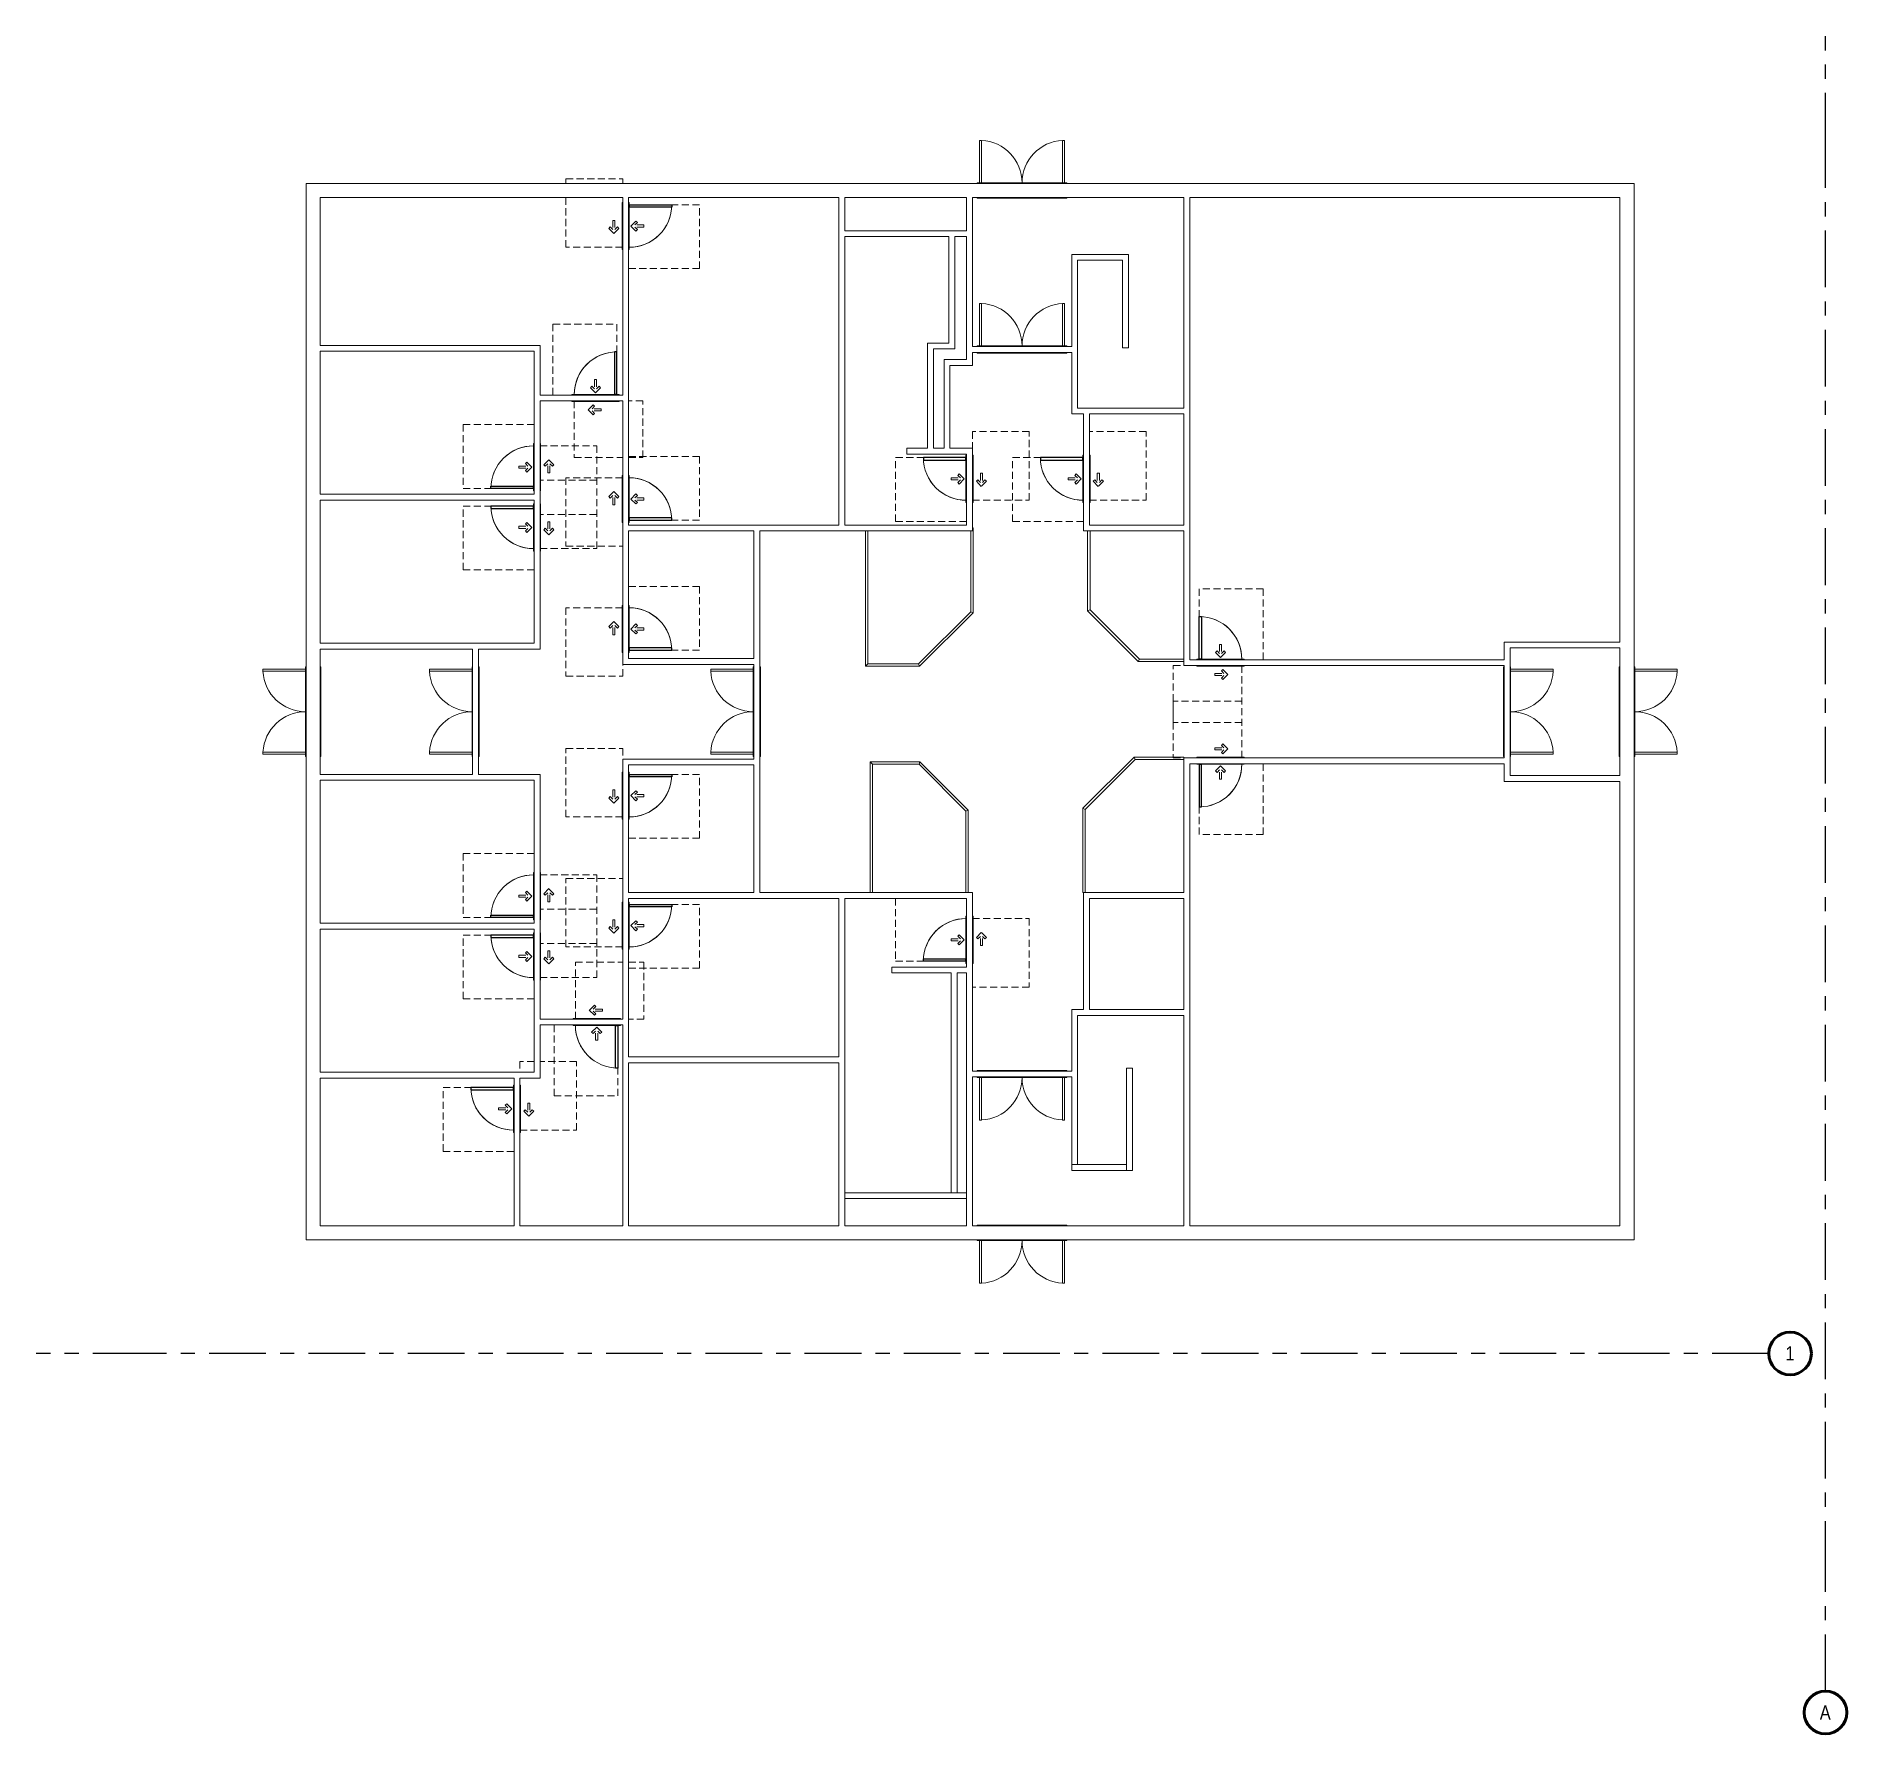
# Model space of a CAD drawing. Header units: inches. Extents: x -117 to 1415, y -1352 to 84.
import ezdxf

# ---------------------------------------------------------------- set-up
doc = ezdxf.new("R2010")
doc.units = ezdxf.units.IN
doc.header["$MEASUREMENT"] = 0
doc.linetypes.add('ADA Clearance', pattern=[9, 6, -3])
doc.linetypes.add('Grid Line', pattern=[84, 48, -12, 12, -12])
for name, color, linetype, lineweight in [('A-DOOR', 31, 'Continuous', 15), ('A-DOOR-FRAM', 31, 'Continuous', 15), ('A-FLOR-HRAL', 11, 'Continuous', 15), ('A-WALL', 113, 'Continuous', 15), ('I-WALL', 2, 'Continuous', 15), ('S-GRID', 1, 'Continuous', 9), ('S-GRID-IDEN', 1, 'Continuous', 50)]:
    doc.layers.add(name, color=color, linetype=linetype, lineweight=lineweight)
doc.styles.add('Arial Narrow', font='ARIALN.TTF', dxfattribs={"height": 12})

# ---------------------------------------------------------------- blocks, each defined once
blk = doc.blocks.new('Door-Single_CE_ - WD Door-2_ WD Frame-5155742-ROOF')
at = {"layer": 'A-DOOR', "color": 253, "linetype": 'ADA Clearance'}
for p, q in [((-36, 62.5), (18, 62.5)), ((-36, 2.5), (-36, 62.5)), ((18, 62.5), (18, 2.5)), ((-0.9, 15.5), (-0.9, 7.7)), ((0.9, 15.5), (-0.9, 15.5)), ((0.9, 15.5), (0.9, 7.7)), ((-3, 9.9), (-4.3, 8.6)), ((-4.3, 8.6), (0, 4.4)), ((-3, 9.9), (-0.9, 7.7)), ((4.2, 8.6), (0, 4.4)), ((3, 9.9), (0.9, 7.7)), ((3, 9.9), (4.2, 8.6)), ((-18, -2.5), (-18, -50.5)), ((-2, -5.8), (-6.3, -10)), ((-2, -14.3), (-6.3, -10)), ((-0.8, -7), (-2.9, -9.2)), ((4.8, -9.2), (-2.9, -9.2)), ((4.8, -10.9), (-2.9, -10.9)), ((-0.8, -13), (-2.9, -10.9)), ((-0.8, -7), (-2, -5.8)), ((-0.8, -13), (-2, -14.3)), ((4.8, -10.9), (4.8, -9.2)), ((40, -2.5), (31, -2.5)), ((40, -50.5), (40, -2.5)), ((-18, -50.5), (40, -50.5))]:
    blk.add_line(p, q, dxfattribs=at)
at = {"layer": 'A-DOOR', "color": 8, "lineweight": 25}
for p, q in [((18, 39), (16, 39)), ((16, 39), (16, 3)), ((18, 39), (16, 39)), ((16, 39), (16, 3)), ((18, 3), (18, 39)), ((18, 3), (18, 39)), ((16, 3), (18, 3)), ((18, 3), (16, 3))]:
    blk.add_line(p, q, dxfattribs=at)
at = {"layer": 'A-DOOR', "color": 253}
for end in [179.9988, 180.5, 180.5, 180.5]:
    blk.add_arc((18, 3), 36, 90, end, dxfattribs=at)
at = {"layer": 'A-DOOR-FRAM', "color": 253}
for p, q in [((-20, 3), (20, 3)), ((-20, 2.5), (-20, 3)), ((20, 3), (20, 2.5)), ((-20, -3), (-20, -2.5)), ((20, -3), (-20, -3)), ((20, -2.5), (20, -3))]:
    blk.add_line(p, q, dxfattribs=at)
blk = doc.blocks.new('Door-Single_CE_ - WD Door-2_ WD Frame-5155744-ROOF')
at = {"layer": 'A-DOOR', "color": 253, "linetype": 'ADA Clearance'}
for p, q in [((-18, 50.5), (40, 50.5)), ((-18, 2.5), (-18, 50.5)), ((40, 50.5), (40, 2.5)), ((-2, 14.3), (-6.3, 10)), ((-2, 5.8), (-6.3, 10)), ((-0.8, 13), (-2.9, 10.9)), ((4.8, 10.9), (-2.9, 10.9)), ((4.8, 9.2), (-2.9, 9.2)), ((-0.8, 7), (-2.9, 9.2)), ((-0.8, 13), (-2, 14.3)), ((-0.8, 7), (-2, 5.8)), ((4.8, 10.9), (4.8, 9.2)), ((40, 2.5), (31, 2.5)), ((-36, -2.5), (-36, -62.5)), ((-4.3, -8.6), (0, -4.4)), ((-3, -9.9), (-4.3, -8.6)), ((-3, -9.9), (-0.9, -7.7)), ((-0.9, -15.5), (-0.9, -7.7)), ((4.2, -8.6), (0, -4.4)), ((0.9, -15.5), (0.9, -7.7)), ((3, -9.9), (0.9, -7.7)), ((3, -9.9), (4.2, -8.6)), ((18, -62.5), (18, -2.5)), ((0.9, -15.5), (-0.9, -15.5)), ((-36, -62.5), (18, -62.5))]:
    blk.add_line(p, q, dxfattribs=at)
at = {"layer": 'A-DOOR', "color": 8, "lineweight": 25}
for p, q in [((16, -39), (16, -3)), ((16, -3), (18, -3)), ((16, -39), (16, -3)), ((18, -3), (16, -3)), ((18, -3), (18, -39)), ((18, -3), (18, -39)), ((18, -39), (16, -39)), ((18, -39), (16, -39))]:
    blk.add_line(p, q, dxfattribs=at)
at = {"layer": 'A-DOOR', "color": 253}
for start in [179.5, 179.5, 179.5, 180.0012]:
    blk.add_arc((18, -3), 36, start, 270, dxfattribs=at)
at = {"layer": 'A-DOOR-FRAM', "color": 253}
for p, q in [((-20, 3), (20, 3)), ((-20, 2.5), (-20, 3)), ((20, 3), (20, 2.5)), ((-20, -3), (-20, -2.5)), ((20, -3), (-20, -3)), ((20, -2.5), (20, -3))]:
    blk.add_line(p, q, dxfattribs=at)
blk = doc.blocks.new('Door-Single_CE_ - WD Door-2_ WD Frame-V1-ROOF')
at = {"layer": 'A-DOOR', "color": 253, "linetype": 'ADA Clearance'}
for p, q in [((-36, 62.5), (18, 62.5)), ((-36, 2.5), (-36, 62.5)), ((18, 62.5), (18, 2.5)), ((-0.9, 15.5), (-0.9, 7.7)), ((0.9, 15.5), (-0.9, 15.5)), ((0.9, 15.5), (0.9, 7.7)), ((-3, 9.9), (-4.3, 8.6)), ((-4.3, 8.6), (0, 4.4)), ((-3, 9.9), (-0.9, 7.7)), ((4.2, 8.6), (0, 4.4)), ((3, 9.9), (0.9, 7.7)), ((3, 9.9), (4.2, 8.6)), ((-18, -2.5), (-18, -50.5)), ((-2, -5.8), (-6.3, -10)), ((-2, -14.3), (-6.3, -10)), ((-0.8, -7), (-2.9, -9.2)), ((4.8, -9.2), (-2.9, -9.2)), ((4.8, -10.9), (-2.9, -10.9)), ((-0.8, -13), (-2.9, -10.9)), ((-0.8, -7), (-2, -5.8)), ((-0.8, -13), (-2, -14.3)), ((4.8, -10.9), (4.8, -9.2)), ((40, -50.5), (40, -2.5)), ((-18, -50.5), (40, -50.5))]:
    blk.add_line(p, q, dxfattribs=at)
at = {"layer": 'A-DOOR', "color": 8, "lineweight": 25}
for p, q in [((18, 39), (16, 39)), ((16, 39), (16, 3)), ((18, 39), (16, 39)), ((16, 39), (16, 3)), ((18, 3), (18, 39)), ((18, 3), (18, 39)), ((16, 3), (18, 3)), ((18, 3), (16, 3))]:
    blk.add_line(p, q, dxfattribs=at)
at = {"layer": 'A-DOOR', "color": 253}
for end in [179.9988, 180.5, 180.5, 180.5]:
    blk.add_arc((18, 3), 36, 90, end, dxfattribs=at)
at = {"layer": 'A-DOOR-FRAM', "color": 253}
for p, q in [((-20, 3), (20, 3)), ((-20, 2.5), (-20, 3)), ((20, 3), (20, 2.5)), ((-20, -3), (-20, -2.5)), ((20, -3), (-20, -3)), ((20, -2.5), (20, -3))]:
    blk.add_line(p, q, dxfattribs=at)
blk = doc.blocks.new('Door-Single_CE_ - WD Door-2_ WD Frame-V2-ROOF')
at = {"layer": 'A-DOOR', "color": 253, "linetype": 'ADA Clearance'}
for p, q in [((-36, 62.5), (18, 62.5)), ((-36, 2.5), (-36, 62.5)), ((18, 62.5), (18, 2.5)), ((-0.9, 15.5), (-0.9, 7.7)), ((0.9, 15.5), (-0.9, 15.5)), ((0.9, 15.5), (0.9, 7.7)), ((-3, 9.9), (-4.3, 8.6)), ((-4.3, 8.6), (0, 4.4)), ((-3, 9.9), (-0.9, 7.7)), ((4.2, 8.6), (0, 4.4)), ((3, 9.9), (0.9, 7.7)), ((3, 9.9), (4.2, 8.6)), ((-18, -2.5), (-18, -50.5)), ((-2, -5.8), (-6.3, -10)), ((-2, -14.3), (-6.3, -10)), ((-0.8, -7), (-2.9, -9.2)), ((4.8, -9.2), (-2.9, -9.2)), ((4.8, -10.9), (-2.9, -10.9)), ((-0.8, -13), (-2.9, -10.9)), ((-0.8, -7), (-2, -5.8)), ((-0.8, -13), (-2, -14.3)), ((4.8, -10.9), (4.8, -9.2)), ((40, -2.5), (26, -2.5)), ((40, -50.5), (40, -2.5)), ((-18, -50.5), (40, -50.5))]:
    blk.add_line(p, q, dxfattribs=at)
at = {"layer": 'A-DOOR', "color": 8, "lineweight": 25}
for p, q in [((18, 39), (16, 39)), ((16, 39), (16, 3)), ((18, 39), (16, 39)), ((16, 39), (16, 3)), ((18, 3), (18, 39)), ((18, 3), (18, 39)), ((16, 3), (18, 3)), ((18, 3), (16, 3))]:
    blk.add_line(p, q, dxfattribs=at)
at = {"layer": 'A-DOOR', "color": 253}
for end in [179.9988, 180.5, 180.5, 180.5]:
    blk.add_arc((18, 3), 36, 90, end, dxfattribs=at)
at = {"layer": 'A-DOOR-FRAM', "color": 253}
for p, q in [((-20, 3), (20, 3)), ((-20, 2.5), (-20, 3)), ((20, 3), (20, 2.5)), ((-20, -3), (-20, -2.5)), ((20, -3), (-20, -3)), ((20, -2.5), (20, -3))]:
    blk.add_line(p, q, dxfattribs=at)
blk = doc.blocks.new('Door-Single_CE_ - WD Door-2_ WD Frame-V3-ROOF')
at = {"layer": 'A-DOOR', "color": 253, "linetype": 'ADA Clearance'}
for p, q in [((-36, 62.5), (18, 62.5)), ((-36, 2.5), (-36, 62.5)), ((18, 62.5), (18, 2.5)), ((-0.9, 15.5), (-0.9, 7.7)), ((0.9, 15.5), (-0.9, 15.5)), ((0.9, 15.5), (0.9, 7.7)), ((-3, 9.9), (-4.3, 8.6)), ((-4.3, 8.6), (0, 4.4)), ((-3, 9.9), (-0.9, 7.7)), ((4.2, 8.6), (0, 4.4)), ((3, 9.9), (0.9, 7.7)), ((3, 9.9), (4.2, 8.6)), ((-18, -2.5), (-18, -50.5)), ((-2, -5.8), (-6.3, -10)), ((-2, -14.3), (-6.3, -10)), ((-0.8, -7), (-2.9, -9.2)), ((4.8, -9.2), (-2.9, -9.2)), ((4.8, -10.9), (-2.9, -10.9)), ((-0.8, -13), (-2.9, -10.9)), ((-0.8, -7), (-2, -5.8)), ((-0.8, -13), (-2, -14.3)), ((4.8, -10.9), (4.8, -9.2)), ((40, -2.5), (28, -2.5)), ((40, -50.5), (40, -2.5)), ((-18, -50.5), (23, -50.5)), ((28, -50.5), (40, -50.5))]:
    blk.add_line(p, q, dxfattribs=at)
at = {"layer": 'A-DOOR', "color": 8, "lineweight": 25}
for p, q in [((18, 39), (16, 39)), ((16, 39), (16, 3)), ((18, 39), (16, 39)), ((16, 39), (16, 3)), ((18, 3), (18, 39)), ((18, 3), (18, 39)), ((16, 3), (18, 3)), ((18, 3), (16, 3))]:
    blk.add_line(p, q, dxfattribs=at)
at = {"layer": 'A-DOOR', "color": 253}
for end in [179.9988, 180.5, 180.5, 180.5]:
    blk.add_arc((18, 3), 36, 90, end, dxfattribs=at)
at = {"layer": 'A-DOOR-FRAM', "color": 253}
for p, q in [((-20, 3), (20, 3)), ((-20, 2.5), (-20, 3)), ((20, 3), (20, 2.5)), ((-20, -3), (-20, -2.5)), ((20, -3), (-20, -3)), ((20, -2.5), (20, -3))]:
    blk.add_line(p, q, dxfattribs=at)
blk = doc.blocks.new('Door-Single_CE_ - WD Door-2_ WD Frame-V4-ROOF')
at = {"layer": 'A-DOOR', "color": 253, "linetype": 'ADA Clearance'}
for p, q in [((-18, 50.5), (24, 50.5)), ((-18, 2.5), (-18, 50.5)), ((36, 50.5), (40, 50.5)), ((40, 50.5), (40, 2.5)), ((-2, 14.3), (-6.3, 10)), ((-2, 5.8), (-6.3, 10)), ((-0.8, 13), (-2.9, 10.9)), ((4.8, 10.9), (-2.9, 10.9)), ((4.8, 9.2), (-2.9, 9.2)), ((-0.8, 7), (-2.9, 9.2)), ((-0.8, 13), (-2, 14.3)), ((-0.8, 7), (-2, 5.8)), ((4.8, 10.9), (4.8, 9.2)), ((40, 2.5), (36, 2.5)), ((-36, -2.5), (-36, -62.5)), ((-4.3, -8.6), (0, -4.4)), ((-3, -9.9), (-4.3, -8.6)), ((-3, -9.9), (-0.9, -7.7)), ((-0.9, -15.5), (-0.9, -7.7)), ((4.2, -8.6), (0, -4.4)), ((0.9, -15.5), (0.9, -7.7)), ((3, -9.9), (0.9, -7.7)), ((3, -9.9), (4.2, -8.6)), ((18, -62.5), (18, -2.5)), ((0.9, -15.5), (-0.9, -15.5)), ((-36, -62.5), (18, -62.5))]:
    blk.add_line(p, q, dxfattribs=at)
at = {"layer": 'A-DOOR', "color": 8, "lineweight": 25}
for p, q in [((16, -39), (16, -3)), ((16, -3), (18, -3)), ((16, -39), (16, -3)), ((18, -3), (16, -3)), ((18, -3), (18, -39)), ((18, -3), (18, -39)), ((18, -39), (16, -39)), ((18, -39), (16, -39))]:
    blk.add_line(p, q, dxfattribs=at)
at = {"layer": 'A-DOOR', "color": 253}
for start in [179.5, 179.5, 179.5, 180.0012]:
    blk.add_arc((18, -3), 36, start, 270, dxfattribs=at)
at = {"layer": 'A-DOOR-FRAM', "color": 253}
for p, q in [((-20, 3), (20, 3)), ((-20, 2.5), (-20, 3)), ((20, 3), (20, 2.5)), ((-20, -3), (-20, -2.5)), ((20, -3), (-20, -3)), ((20, -2.5), (20, -3))]:
    blk.add_line(p, q, dxfattribs=at)
blk = doc.blocks.new('Door-Single_CE_ - WD Door-2_ WD Frame-V5-ROOF')
at = {"layer": 'A-DOOR', "color": 253, "linetype": 'ADA Clearance'}
for p, q in [((-18, 50.5), (40, 50.5)), ((-18, 2.5), (-18, 50.5)), ((40, 50.5), (40, 3)), ((-2, 14.3), (-6.3, 10)), ((-2, 5.8), (-6.3, 10)), ((-0.8, 13), (-2.9, 10.9)), ((4.8, 10.9), (-2.9, 10.9)), ((4.8, 9.2), (-2.9, 9.2)), ((-0.8, 7), (-2.9, 9.2)), ((-0.8, 13), (-2, 14.3)), ((-0.8, 7), (-2, 5.8)), ((4.8, 10.9), (4.8, 9.2)), ((-36, -2.5), (-36, -62.5)), ((-4.3, -8.6), (0, -4.4)), ((-3, -9.9), (-4.3, -8.6)), ((-3, -9.9), (-0.9, -7.7)), ((-0.9, -15.5), (-0.9, -7.7)), ((4.2, -8.6), (0, -4.4)), ((0.9, -15.5), (0.9, -7.7)), ((3, -9.9), (0.9, -7.7)), ((3, -9.9), (4.2, -8.6)), ((18, -62.5), (18, -2.5)), ((0.9, -15.5), (-0.9, -15.5)), ((-36, -62.5), (18, -62.5))]:
    blk.add_line(p, q, dxfattribs=at)
at = {"layer": 'A-DOOR', "color": 8, "lineweight": 25}
for p, q in [((16, -39), (16, -3)), ((16, -3), (18, -3)), ((16, -39), (16, -3)), ((18, -3), (16, -3)), ((18, -3), (18, -39)), ((18, -3), (18, -39)), ((18, -39), (16, -39)), ((18, -39), (16, -39))]:
    blk.add_line(p, q, dxfattribs=at)
at = {"layer": 'A-DOOR', "color": 253}
for start in [179.5, 179.5, 179.5, 180.0012]:
    blk.add_arc((18, -3), 36, start, 270, dxfattribs=at)
at = {"layer": 'A-DOOR-FRAM', "color": 253}
for p, q in [((-20, 3), (20, 3)), ((-20, 2.5), (-20, 3)), ((20, 3), (20, 2.5)), ((-20, -3), (-20, -2.5)), ((20, -3), (-20, -3)), ((20, -2.5), (20, -3))]:
    blk.add_line(p, q, dxfattribs=at)
blk = doc.blocks.new('Door-Single_CE_ - WD Door-2_ WD Frame-V6-ROOF')
at = {"layer": 'A-DOOR', "color": 253, "linetype": 'ADA Clearance'}
for p, q in [((-36, 62.5), (18, 62.5)), ((-36, 2.5), (-36, 62.5)), ((18, 62.5), (18, 2.5)), ((-0.9, 15.5), (-0.9, 7.7)), ((0.9, 15.5), (-0.9, 15.5)), ((0.9, 15.5), (0.9, 7.7)), ((-3, 9.9), (-4.3, 8.6)), ((-4.3, 8.6), (0, 4.4)), ((-3, 9.9), (-0.9, 7.7)), ((4.2, 8.6), (0, 4.4)), ((3, 9.9), (0.9, 7.7)), ((3, 9.9), (4.2, 8.6)), ((-18, -2.5), (-18, -50.5)), ((-2, -5.8), (-6.3, -10)), ((-2, -14.3), (-6.3, -10)), ((-0.8, -7), (-2.9, -9.2)), ((4.8, -9.2), (-2.9, -9.2)), ((4.8, -10.9), (-2.9, -10.9)), ((-0.8, -13), (-2.9, -10.9)), ((-0.8, -7), (-2, -5.8)), ((-0.8, -13), (-2, -14.3)), ((4.8, -10.9), (4.8, -9.2)), ((40, -50.5), (40, -3)), ((-18, -50.5), (40, -50.5))]:
    blk.add_line(p, q, dxfattribs=at)
at = {"layer": 'A-DOOR', "color": 8, "lineweight": 25}
for p, q in [((18, 39), (16, 39)), ((16, 39), (16, 3)), ((18, 39), (16, 39)), ((16, 39), (16, 3)), ((18, 3), (18, 39)), ((18, 3), (18, 39)), ((16, 3), (18, 3)), ((18, 3), (16, 3))]:
    blk.add_line(p, q, dxfattribs=at)
at = {"layer": 'A-DOOR', "color": 253}
for end in [179.9988, 180.5, 180.5, 180.5]:
    blk.add_arc((18, 3), 36, 90, end, dxfattribs=at)
at = {"layer": 'A-DOOR-FRAM', "color": 253}
for p, q in [((-20, 3), (20, 3)), ((-20, 2.5), (-20, 3)), ((20, 3), (20, 2.5)), ((-20, -3), (-20, -2.5)), ((20, -3), (-20, -3)), ((20, -2.5), (20, -3))]:
    blk.add_line(p, q, dxfattribs=at)
blk = doc.blocks.new('Door-Single_CE_ - WD Door-2_ WD Frame-V7-ROOF')
at = {"layer": 'A-DOOR', "color": 253, "linetype": 'ADA Clearance'}
for p, q in [((-18, 50.5), (22, 50.5)), ((-18, 2.5), (-18, 50.5)), ((27, 50.5), (40, 50.5)), ((40, 50.5), (40, 2.5)), ((-2, 14.3), (-6.3, 10)), ((-2, 5.8), (-6.3, 10)), ((-0.8, 13), (-2.9, 10.9)), ((4.8, 10.9), (-2.9, 10.9)), ((4.8, 9.2), (-2.9, 9.2)), ((-0.8, 7), (-2.9, 9.2)), ((-0.8, 13), (-2, 14.3)), ((-0.8, 7), (-2, 5.8)), ((4.8, 10.9), (4.8, 9.2)), ((40, 2.5), (27, 2.5)), ((-36, -2.5), (-36, -62.5)), ((-4.3, -8.6), (0, -4.4)), ((-3, -9.9), (-4.3, -8.6)), ((-3, -9.9), (-0.9, -7.7)), ((-0.9, -15.5), (-0.9, -7.7)), ((4.2, -8.6), (0, -4.4)), ((0.9, -15.5), (0.9, -7.7)), ((3, -9.9), (0.9, -7.7)), ((3, -9.9), (4.2, -8.6)), ((18, -62.5), (18, -2.5)), ((0.9, -15.5), (-0.9, -15.5)), ((-36, -62.5), (18, -62.5))]:
    blk.add_line(p, q, dxfattribs=at)
at = {"layer": 'A-DOOR', "color": 8, "lineweight": 25}
for p, q in [((16, -39), (16, -3)), ((16, -3), (18, -3)), ((16, -39), (16, -3)), ((18, -3), (16, -3)), ((18, -3), (18, -39)), ((18, -3), (18, -39)), ((18, -39), (16, -39)), ((18, -39), (16, -39))]:
    blk.add_line(p, q, dxfattribs=at)
at = {"layer": 'A-DOOR', "color": 253}
for start in [179.5, 179.5, 179.5, 180.0012]:
    blk.add_arc((18, -3), 36, start, 270, dxfattribs=at)
at = {"layer": 'A-DOOR-FRAM', "color": 253}
for p, q in [((-20, 3), (20, 3)), ((-20, 2.5), (-20, 3)), ((20, 3), (20, 2.5)), ((-20, -3), (-20, -2.5)), ((20, -3), (-20, -3)), ((20, -2.5), (20, -3))]:
    blk.add_line(p, q, dxfattribs=at)
blk = doc.blocks.new('Door-Single_CE_ - WD Door-2_ WD Frame-V8-ROOF')
at = {"layer": 'A-DOOR', "color": 253, "linetype": 'ADA Clearance'}
for p, q in [((-18, 50.5), (40, 50.5)), ((-18, 2.5), (-18, 50.5)), ((40, 50.5), (40, 2.5)), ((-2, 14.3), (-6.3, 10)), ((-2, 5.8), (-6.3, 10)), ((-0.8, 13), (-2.9, 10.9)), ((4.8, 10.9), (-2.9, 10.9)), ((4.8, 9.2), (-2.9, 9.2)), ((-0.8, 7), (-2.9, 9.2)), ((-0.8, 13), (-2, 14.3)), ((-0.8, 7), (-2, 5.8)), ((4.8, 10.9), (4.8, 9.2)), ((-36, -2.5), (-36, -62.5)), ((-4.3, -8.6), (0, -4.4)), ((-3, -9.9), (-4.3, -8.6)), ((-3, -9.9), (-0.9, -7.7)), ((-0.9, -15.5), (-0.9, -7.7)), ((4.2, -8.6), (0, -4.4)), ((0.9, -15.5), (0.9, -7.7)), ((3, -9.9), (0.9, -7.7)), ((3, -9.9), (4.2, -8.6)), ((18, -62.5), (18, -2.5)), ((0.9, -15.5), (-0.9, -15.5)), ((-36, -62.5), (18, -62.5))]:
    blk.add_line(p, q, dxfattribs=at)
at = {"layer": 'A-DOOR', "color": 8, "lineweight": 25}
for p, q in [((16, -39), (16, -3)), ((16, -3), (18, -3)), ((16, -39), (16, -3)), ((18, -3), (16, -3)), ((18, -3), (18, -39)), ((18, -3), (18, -39)), ((18, -39), (16, -39)), ((18, -39), (16, -39))]:
    blk.add_line(p, q, dxfattribs=at)
at = {"layer": 'A-DOOR', "color": 253}
for start in [179.5, 179.5, 179.5, 180.0012]:
    blk.add_arc((18, -3), 36, start, 270, dxfattribs=at)
at = {"layer": 'A-DOOR-FRAM', "color": 253}
for p, q in [((-20, 3), (20, 3)), ((-20, 2.5), (-20, 3)), ((20, 3), (20, 2.5)), ((-20, -3), (-20, -2.5)), ((20, -3), (-20, -3)), ((20, -2.5), (20, -3))]:
    blk.add_line(p, q, dxfattribs=at)
blk = doc.blocks.new('Door-Single_CE_ - WD Door-2_ WD Frame-V9-ROOF')
at = {"layer": 'A-DOOR', "color": 253, "linetype": 'ADA Clearance'}
for p, q in [((-18, 50.5), (40, 50.5)), ((-18, 2.5), (-18, 50.5)), ((40, 50.5), (40, 2.5)), ((-2, 14.3), (-6.3, 10)), ((-2, 5.8), (-6.3, 10)), ((-0.8, 13), (-2.9, 10.9)), ((4.8, 10.9), (-2.9, 10.9)), ((4.8, 9.2), (-2.9, 9.2)), ((-0.8, 7), (-2.9, 9.2)), ((-0.8, 13), (-2, 14.3)), ((-0.8, 7), (-2, 5.8)), ((4.8, 10.9), (4.8, 9.2)), ((-4.3, -8.6), (0, -4.4)), ((-3, -9.9), (-4.3, -8.6)), ((-3, -9.9), (-0.9, -7.7)), ((-0.9, -15.5), (-0.9, -7.7)), ((4.2, -8.6), (0, -4.4)), ((0.9, -15.5), (0.9, -7.7)), ((3, -9.9), (0.9, -7.7)), ((3, -9.9), (4.2, -8.6)), ((18, -62.5), (18, -2.5)), ((0.9, -15.5), (-0.9, -15.5)), ((-35, -62.5), (18, -62.5))]:
    blk.add_line(p, q, dxfattribs=at)
at = {"layer": 'A-DOOR', "color": 8, "lineweight": 25}
for p, q in [((16, -39), (16, -3)), ((16, -3), (18, -3)), ((16, -39), (16, -3)), ((18, -3), (16, -3)), ((18, -3), (18, -39)), ((18, -3), (18, -39)), ((18, -39), (16, -39)), ((18, -39), (16, -39))]:
    blk.add_line(p, q, dxfattribs=at)
at = {"layer": 'A-DOOR', "color": 253}
for start in [179.5, 179.5, 179.5, 180.0012]:
    blk.add_arc((18, -3), 36, start, 270, dxfattribs=at)
at = {"layer": 'A-DOOR-FRAM', "color": 253}
for p, q in [((-20, 3), (20, 3)), ((-20, 2.5), (-20, 3)), ((20, 3), (20, 2.5)), ((-20, -3), (-20, -2.5)), ((20, -3), (-20, -3)), ((20, -2.5), (20, -3))]:
    blk.add_line(p, q, dxfattribs=at)
blk = doc.blocks.new('Door-Double_CE_ - HM Door-2_ HM Frame-5149551-ROOF')
at = {"layer": 'A-DOOR', "color": 253}
for p, q in [((-34.25, 42.5), (-36, 42.5)), ((-36, 42.5), (-36, 6.5)), ((-34.25, 6.5), (-34.25, 42.5)), ((36, 42.5), (34.25, 42.5)), ((34.25, 42.5), (34.25, 6.5)), ((36, 6.5), (36, 42.5)), ((-36, 6.5), (-34.25, 6.5)), ((34.25, 6.5), (36, 6.5))]:
    blk.add_line(p, q, dxfattribs=at)
for centre, start, end in [((-36, 6.5), 0.00117, 87.20673), ((36, 6.5), 92.78435, 179.99883)]:
    blk.add_arc(centre, 36, start, end, dxfattribs=at)
at = {"layer": 'A-DOOR-FRAM', "color": 253}
for p, q in [((-38, 6.5), (-36, 6.5)), ((-38, 6), (-38, 6.5)), ((-34.25, 6.5), (34.25, 6.5)), ((36, 6.5), (38, 6.5)), ((38, 6.5), (38, 6)), ((-38, -6.5), (-38, -6)), ((38, -6.5), (-38, -6.5)), ((38, -6), (38, -6.5))]:
    blk.add_line(p, q, dxfattribs=at)
blk = doc.blocks.new('Door-Double_CE_ - HM Door-2_ HM Frame-4190290-ROOF')
at = {"layer": 'A-DOOR', "color": 253}
for p, q in [((-34.25, 39), (-36, 39)), ((-36, 39), (-36, 3)), ((-34.25, 3), (-34.25, 39)), ((36, 39), (34.25, 39)), ((34.25, 39), (34.25, 3)), ((36, 3), (36, 39)), ((-36, 3), (-34.25, 3)), ((34.25, 3), (36, 3))]:
    blk.add_line(p, q, dxfattribs=at)
for centre, start, end in [((-36, 3), 0.00117, 87.20673), ((36, 3), 92.78435, 179.99883)]:
    blk.add_arc(centre, 36, start, end, dxfattribs=at)
at = {"layer": 'A-DOOR-FRAM', "color": 253}
for p, q in [((-38, 3), (-36, 3)), ((-38, 2.5), (-38, 3)), ((-34.25, 3), (34.25, 3)), ((36, 3), (38, 3)), ((38, 3), (38, 2.5)), ((-38, -3), (-38, -2.5)), ((38, -3), (-38, -3)), ((38, -2.5), (38, -3))]:
    blk.add_line(p, q, dxfattribs=at)
blk = doc.blocks.new('Door-Single_CE_ - WD Door-2_ WD Frame-V10-ROOF')
at = {"layer": 'A-DOOR', "color": 253, "linetype": 'ADA Clearance'}
for p, q in [((-36, 62.5), (18, 62.5)), ((-36, 2.5), (-36, 62.5)), ((18, 62.5), (18, 2.5)), ((-0.9, 15.5), (-0.9, 7.7)), ((0.9, 15.5), (-0.9, 15.5)), ((0.9, 15.5), (0.9, 7.7)), ((-3, 9.9), (-4.3, 8.6)), ((-4.3, 8.6), (0, 4.4)), ((-3, 9.9), (-0.9, 7.7)), ((4.2, 8.6), (0, 4.4)), ((3, 9.9), (0.9, 7.7)), ((3, 9.9), (4.2, 8.6)), ((-18, -2.5), (-18, -50.5)), ((-2, -5.8), (-6.3, -10)), ((-2, -14.3), (-6.3, -10)), ((-0.8, -7), (-2.9, -9.2)), ((4.8, -9.2), (-2.9, -9.2)), ((4.8, -10.9), (-2.9, -10.9)), ((-0.8, -13), (-2.9, -10.9)), ((-0.8, -7), (-2, -5.8)), ((-0.8, -13), (-2, -14.3)), ((4.8, -10.9), (4.8, -9.2)), ((40, -2.5), (30, -2.5)), ((40, -50.5), (40, -2.5)), ((-18, -50.5), (40, -50.5))]:
    blk.add_line(p, q, dxfattribs=at)
at = {"layer": 'A-DOOR', "color": 8, "lineweight": 25}
for p, q in [((18, 39), (16, 39)), ((16, 39), (16, 3)), ((18, 39), (16, 39)), ((16, 39), (16, 3)), ((18, 3), (18, 39)), ((18, 3), (18, 39)), ((16, 3), (18, 3)), ((18, 3), (16, 3))]:
    blk.add_line(p, q, dxfattribs=at)
at = {"layer": 'A-DOOR', "color": 253}
for end in [179.9988, 180.5, 180.5, 180.5]:
    blk.add_arc((18, 3), 36, 90, end, dxfattribs=at)
at = {"layer": 'A-DOOR-FRAM', "color": 253}
for p, q in [((-20, 3), (20, 3)), ((-20, 2.5), (-20, 3)), ((20, 3), (20, 2.5)), ((-20, -3), (-20, -2.5)), ((20, -3), (-20, -3)), ((20, -2.5), (20, -3))]:
    blk.add_line(p, q, dxfattribs=at)
blk = doc.blocks.new('Door-Single_CE_ - WD Door-2_ WD Frame-V11-ROOF')
at = {"layer": 'A-DOOR', "color": 253, "linetype": 'ADA Clearance'}
for p, q in [((-36, 62.5), (18, 62.5)), ((-36, 2.5), (-36, 62.5)), ((18, 62.5), (18, 2.5)), ((-0.9, 15.5), (-0.9, 7.7)), ((0.9, 15.5), (-0.9, 15.5)), ((0.9, 15.5), (0.9, 7.7)), ((-3, 9.9), (-4.3, 8.6)), ((-4.3, 8.6), (0, 4.4)), ((-3, 9.9), (-0.9, 7.7)), ((4.2, 8.6), (0, 4.4)), ((3, 9.9), (0.9, 7.7)), ((3, 9.9), (4.2, 8.6)), ((-18, -2.5), (-18, -50.5)), ((-2, -5.8), (-6.3, -10)), ((-2, -14.3), (-6.3, -10)), ((-0.8, -7), (-2.9, -9.2)), ((4.8, -9.2), (-2.9, -9.2)), ((4.8, -10.9), (-2.9, -10.9)), ((-0.8, -13), (-2.9, -10.9)), ((-0.8, -7), (-2, -5.8)), ((-0.8, -13), (-2, -14.3)), ((4.8, -10.9), (4.8, -9.2)), ((40, -2.5), (31, -2.5)), ((40, -14.5), (40, -2.5)), ((40, -50.5), (40, -19.5)), ((-18, -50.5), (40, -50.5))]:
    blk.add_line(p, q, dxfattribs=at)
at = {"layer": 'A-DOOR', "color": 8, "lineweight": 25}
for p, q in [((18, 39), (16, 39)), ((16, 39), (16, 3)), ((18, 39), (16, 39)), ((16, 39), (16, 3)), ((18, 3), (18, 39)), ((18, 3), (18, 39)), ((16, 3), (18, 3)), ((18, 3), (16, 3))]:
    blk.add_line(p, q, dxfattribs=at)
at = {"layer": 'A-DOOR', "color": 253}
for end in [179.9988, 180.5, 180.5, 180.5]:
    blk.add_arc((18, 3), 36, 90, end, dxfattribs=at)
at = {"layer": 'A-DOOR-FRAM', "color": 253}
for p, q in [((-20, 3), (20, 3)), ((-20, 2.5), (-20, 3)), ((20, 3), (20, 2.5)), ((-20, -3), (-20, -2.5)), ((20, -3), (-20, -3)), ((20, -2.5), (20, -3))]:
    blk.add_line(p, q, dxfattribs=at)
blk = doc.blocks.new('Railing - Railing-5160802-ROOF')
at = {"layer": 'A-FLOR-HRAL', "color": 253}
for p, q in [((811.8, -525.7), (768.5, -568.9)), ((812.6, -527.7), (770.5, -569.8)), ((854, -525.7), (811.8, -525.7)), ((811.8, -525.7), (812.6, -527.7)), ((854, -527.7), (812.6, -527.7)), ((854, -525.7), (854, -526.2)), ((768.5, -568.9), (770.5, -569.8)), ((768.5, -568.9), (768.5, -640.2)), ((770.5, -569.8), (770.5, -640.2)), ((769, -640.2), (768.5, -640.2))]:
    blk.add_line(p, q, dxfattribs=at)
blk = doc.blocks.new('Railing - Railing-5161165-ROOF')
at = {"layer": 'A-FLOR-HRAL', "color": 253}
for p, q in [((588.5, -529.7), (630.6, -529.7)), ((588.5, -640.2), (588.5, -529.7)), ((588.5, -529.7), (590.5, -531.7)), ((590.5, -531.7), (629.8, -531.7)), ((590.5, -640.2), (590.5, -531.7)), ((629.8, -531.7), (630.6, -529.7)), ((629.8, -531.7), (669.5, -571.4)), ((630.6, -529.7), (671.5, -570.6)), ((669.5, -571.4), (671.5, -570.6)), ((669.5, -571.4), (669.5, -640.2)), ((671.5, -570.6), (671.5, -640.2))]:
    blk.add_line(p, q, dxfattribs=at)
blk = doc.blocks.new('Railing - Railing-5161399-ROOF')
at = {"layer": 'A-FLOR-HRAL', "color": 253}
for p, q in [((772.5, -401.8), (772.5, -334.2)), ((774.5, -400.9), (774.5, -334.2)), ((774.5, -400.9), (772.5, -401.8)), ((815.4, -444.7), (772.5, -401.8)), ((816.3, -442.7), (774.5, -400.9)), ((816.3, -442.7), (815.4, -444.7)), ((854, -442.7), (816.3, -442.7)), ((854, -444.7), (815.4, -444.7))]:
    blk.add_line(p, q, dxfattribs=at)
blk = doc.blocks.new('Railing - Railing-5161522-ROOF')
at = {"layer": 'A-FLOR-HRAL', "color": 253}
for p, q in [((584.5, -334.2), (584.5, -448.7)), ((586.5, -334.2), (586.5, -446.7)), ((673.5, -402.6), (673.5, -334.2)), ((675, -331.7), (675.5, -331.7)), ((675.5, -403.4), (675.5, -331.7)), ((629.4, -446.7), (673.5, -402.6)), ((630.3, -448.7), (675.5, -403.4)), ((675.5, -403.4), (673.5, -402.6)), ((584.5, -448.7), (586.5, -446.7)), ((584.5, -448.7), (630.3, -448.7)), ((586.5, -446.7), (629.4, -446.7)), ((630.3, -448.7), (629.4, -446.7))]:
    blk.add_line(p, q, dxfattribs=at)
blk = doc.blocks.new('Grid - Grid Head-Circle_CE_-46466-ROOF')
at = {"layer": 'S-GRID-IDEN'}
blk.add_circle((0, 0), 0.188, dxfattribs=at)

msp = doc.modelspace()

# ---------------------------------------------------------------- linework, layer by layer
at = {"layer": 'A-WALL', "color": 253}
for p, q in [((111, -934.2), (111, -40.2)), ((111, -40.2), (1235, -40.2)), ((1235, -40.2), (1235, -934.2)), ((123, -52.2), (123, -177.2)), ((379, -52.2), (123, -52.2)), ((562, -52.2), (384, -52.2)), ((670, -52.2), (567, -52.2)), ((854, -52.2), (675, -52.2)), ((1223, -52.2), (859, -52.2)), ((1223, -428.2), (1223, -52.2)), ((123, -182.2), (123, -303.2)), ((123, -308.2), (123, -429.2)), ((123, -434.2), (123, -540.2)), ((1223, -541.2), (1223, -433.2)), ((123, -545.2), (123, -666.2)), ((1223, -922.2), (1223, -546.2)), ((123, -671.2), (123, -792.2)), ((123, -797.2), (123, -922.2)), ((1235, -934.2), (111, -934.2)), ((123, -922.2), (287, -922.2)), ((292, -922.2), (379, -922.2)), ((384, -922.2), (562, -922.2)), ((567, -922.2), (670, -922.2)), ((675, -922.2), (854, -922.2)), ((859, -922.2), (1223, -922.2))]:
    msp.add_line(p, q, dxfattribs=at)
at = {"layer": 'I-WALL', "color": 253}
for p, q in [((379, -219.2), (379, -52.2)), ((384, -52.2), (384, -329.2)), ((562, -329.2), (562, -52.2)), ((567, -52.2), (567, -80.2)), ((670, -80.2), (670, -52.2)), ((675, -52.2), (675, -178.2)), ((854, -230.2), (854, -52.2)), ((859, -52.2), (859, -443.2)), ((567, -80.2), (670, -80.2)), ((655, -85.2), (567, -85.2)), ((567, -85.2), (567, -329.2)), ((655, -175.2), (655, -85.2)), ((660, -85.2), (660, -180.2)), ((670, -85.2), (660, -85.2)), ((670, -189.2), (670, -85.2)), ((759, -178.2), (759, -100.2)), ((759, -100.2), (807, -100.2)), ((764, -105.2), (764, -230.2)), ((802, -105.2), (764, -105.2)), ((802, -179.2), (802, -105.2)), ((807, -100.2), (807, -179.2)), ((123, -177.2), (309, -177.2)), ((304, -182.2), (123, -182.2)), ((304, -303.2), (304, -182.2)), ((309, -177.2), (309, -219.2)), ((637, -264.2), (637, -175.2)), ((637, -175.2), (655, -175.2)), ((642, -180.2), (642, -264.2)), ((660, -180.2), (642, -180.2)), ((675, -178.2), (759, -178.2)), ((675, -183.2), (675, -194.2)), ((759, -183.2), (675, -183.2)), ((759, -235.2), (759, -183.2)), ((807, -179.2), (802, -179.2)), ((651, -189.2), (670, -189.2)), ((651, -264.2), (651, -189.2)), ((675, -194.2), (656, -194.2)), ((656, -194.2), (656, -264.2)), ((309, -219.2), (379, -219.2)), ((379, -224.2), (309, -224.2)), ((309, -224.2), (309, -434.2)), ((379, -447.2), (379, -224.2)), ((769, -235.2), (759, -235.2)), ((764, -230.2), (854, -230.2)), ((769, -334.2), (769, -235.2)), ((854, -235.2), (774, -235.2)), ((774, -235.2), (774, -329.2)), ((854, -329.2), (854, -235.2)), ((619.5, -264.2), (637, -264.2)), ((619.5, -269.2), (619.5, -264.2)), ((670, -269.2), (619.5, -269.2)), ((642, -264.2), (651, -264.2)), ((656, -264.2), (675, -264.2)), ((670, -329.2), (670, -269.2)), ((675, -264.2), (675, -334.2)), ((123, -303.2), (304, -303.2)), ((304, -308.2), (123, -308.2)), ((304, -429.2), (304, -308.2)), ((384, -329.2), (562, -329.2)), ((384, -334.2), (384, -442.2)), ((490, -334.2), (384, -334.2)), ((490, -442.2), (490, -334.2)), ((495, -334.2), (495, -640.2)), ((675, -334.2), (495, -334.2)), ((567, -329.2), (670, -329.2)), ((854, -334.2), (769, -334.2)), ((774, -329.2), (854, -329.2)), ((854, -448.2), (854, -334.2)), ((1125, -428.2), (1223, -428.2)), ((1125, -443.2), (1125, -428.2)), ((123, -429.2), (304, -429.2)), ((252, -434.2), (123, -434.2)), ((252, -540.2), (252, -434.2)), ((309, -434.2), (257, -434.2)), ((257, -434.2), (257, -540.2)), ((384, -442.2), (490, -442.2)), ((859, -443.2), (1125, -443.2)), ((1223, -433.2), (1130, -433.2)), ((1130, -433.2), (1130, -541.2)), ((490, -447.2), (379, -447.2)), ((490, -527.2), (490, -447.2)), ((1125, -448.2), (854, -448.2)), ((1125, -526.2), (1125, -448.2)), ((379, -747.2), (379, -527.2)), ((379, -527.2), (490, -527.2)), ((384, -532.2), (384, -640.2)), ((490, -532.2), (384, -532.2)), ((490, -640.2), (490, -532.2)), ((854, -640.2), (854, -526.2)), ((854, -526.2), (1125, -526.2)), ((859, -531.2), (859, -922.2)), ((1125, -531.2), (859, -531.2)), ((1125, -546.2), (1125, -531.2)), ((123, -540.2), (252, -540.2)), ((304, -545.2), (123, -545.2)), ((257, -540.2), (309, -540.2)), ((304, -666.2), (304, -545.2)), ((309, -540.2), (309, -747.2)), ((1223, -546.2), (1125, -546.2)), ((1130, -541.2), (1223, -541.2)), ((384, -640.2), (490, -640.2)), ((495, -640.2), (675, -640.2)), ((675, -640.2), (675, -791.2)), ((769, -739.2), (769, -640.2)), ((769, -640.2), (854, -640.2)), ((384, -645.2), (384, -779.2)), ((562, -645.2), (384, -645.2)), ((562, -779.2), (562, -645.2)), ((670, -645.2), (567, -645.2)), ((567, -645.2), (567, -922.2)), ((670, -703.2), (670, -645.2)), ((774, -645.2), (774, -739.2)), ((854, -645.2), (774, -645.2)), ((854, -739.2), (854, -645.2)), ((123, -666.2), (304, -666.2)), ((304, -671.2), (123, -671.2)), ((304, -792.2), (304, -671.2)), ((606.7, -703.2), (670, -703.2)), ((606.7, -703.2), (606.7, -708.2)), ((657, -708.2), (606.7, -708.2)), ((657, -894.2), (657, -708.2)), ((670, -708.2), (662, -708.2)), ((662, -708.2), (662, -894.2)), ((670, -922.2), (670, -708.2)), ((309, -747.2), (379, -747.2)), ((759, -791.2), (759, -739.2)), ((769, -739.2), (759, -739.2)), ((764, -744.2), (764, -870.4)), ((854, -744.2), (764, -744.2)), ((774, -739.2), (854, -739.2)), ((854, -922.2), (854, -744.2)), ((309, -752.2), (309, -797.2)), ((379, -752.2), (309, -752.2)), ((379, -922.2), (379, -752.2)), ((384, -779.2), (562, -779.2)), ((123, -792.2), (304, -792.2)), ((384, -784.2), (384, -922.2)), ((562, -784.2), (384, -784.2)), ((562, -922.2), (562, -784.2)), ((675, -791.2), (759, -791.2)), ((675, -796.2), (675, -922.2)), ((759, -796.2), (675, -796.2)), ((759, -875.4), (759, -796.2)), ((805.5, -875.4), (805.5, -788.9)), ((810.5, -788.9), (805.5, -788.9)), ((810.5, -788.9), (810.5, -875.4)), ((287, -797.2), (123, -797.2)), ((287, -922.2), (287, -797.2)), ((309, -797.2), (292, -797.2)), ((292, -797.2), (292, -922.2)), ((759, -870.4), (805.5, -870.4)), ((810.5, -875.4), (759, -875.4)), ((567, -894.2), (670, -894.2)), ((670, -899.2), (567, -899.2))]:
    msp.add_line(p, q, dxfattribs=at)
at = {"layer": 'S-GRID', "linetype": 'Grid Line', "lineweight": 25}
for p, q in [((1397, -11.6), (1397, 84.4)), ((1397, -1220), (1397, -11.6)), ((-21.4, -1030.2), (-117.4, -1030.2)), ((1253, -1030.2), (-21.4, -1030.2)), ((1349, -1030.2), (1253, -1030.2)), ((1397, -1316), (1397, -1220))]:
    msp.add_line(p, q, dxfattribs=at)

# ---------------------------------------------------------------- block references
at = {"layer": 'A-DOOR', "color": 253}
for name, p in [('Door-Double_CE_ - HM Door-2_ HM Frame-5149551-ROOF', (717, -46.2)), ('Door-Double_CE_ - HM Door-2_ HM Frame-4190290-ROOF', (717, -180.7)), ('Door-Single_CE_ - WD Door-2_ WD Frame-V3-ROOF', (356, -221.7)), ('Door-Single_CE_ - WD Door-2_ WD Frame-V7-ROOF', (357, -749.7))]:
    msp.add_blockref(name, p, dxfattribs=at)
for name, p, rotation in [('Door-Single_CE_ - WD Door-2_ WD Frame-V4-ROOF', (381.5, -76.2), 90.00000000000047), ('Door-Single_CE_ - WD Door-2_ WD Frame-V5-ROOF', (306.5, -280.2), 270.0000000000005), ('Door-Single_CE_ - WD Door-2_ WD Frame-V2-ROOF', (672.5, -290.2), 89.9999999999996), ('Door-Single_CE_ - WD Door-2_ WD Frame-V1-ROOF', (771.5, -290.2), 89.9999999999996), ('Door-Single_CE_ - WD Door-2_ WD Frame-V1-ROOF', (381.5, -307.2), 270.0000000000005), ('Door-Single_CE_ - WD Door-2_ WD Frame-V6-ROOF', (306.5, -331.2), 90.00000000000045), ('Door-Single_CE_ - WD Door-2_ WD Frame-V10-ROOF', (381.5, -417.2), 270.0000000000005), ('Door-Single_CE_ - WD Door-2_ WD Frame-5155744-ROOF', (885, -445.7), 180), ('Door-Double_CE_ - HM Door-2_ HM Frame-5149551-ROOF', (117, -487.2), 90.00000000000047), ('Door-Double_CE_ - HM Door-2_ HM Frame-4190290-ROOF', (254.5, -487.2), 90.00000000000047), ('Door-Double_CE_ - HM Door-2_ HM Frame-4190290-ROOF', (492.5, -487.2), 90.00000000000063), ('Door-Double_CE_ - HM Door-2_ HM Frame-4190290-ROOF', (1127.5, -487.2), 269.9999999999998), ('Door-Double_CE_ - HM Door-2_ HM Frame-5149551-ROOF', (1229, -487.2), 270.0000000000005), ('Door-Single_CE_ - WD Door-2_ WD Frame-5155742-ROOF', (885, -528.7), 180), ('Door-Single_CE_ - WD Door-2_ WD Frame-5155744-ROOF', (381.5, -558.2), 90.00000000000047), ('Door-Single_CE_ - WD Door-2_ WD Frame-V5-ROOF', (306.5, -643.2), 270.0000000000005), ('Door-Single_CE_ - WD Door-2_ WD Frame-V8-ROOF', (381.5, -668.2), 90.00000000000047), ('Door-Single_CE_ - WD Door-2_ WD Frame-V6-ROOF', (306.5, -694.2), 90.00000000000045), ('Door-Single_CE_ - WD Door-2_ WD Frame-V9-ROOF', (672.5, -680.2), 270.0000000000005), ('Door-Single_CE_ - WD Door-2_ WD Frame-V11-ROOF', (289.5, -823.2), 89.99999999999972), ('Door-Double_CE_ - HM Door-2_ HM Frame-4190290-ROOF', (717, -793.7), 180), ('Door-Double_CE_ - HM Door-2_ HM Frame-5149551-ROOF', (717, -928.2), 180)]:
    msp.add_blockref(name, p, dxfattribs=dict(at, rotation=rotation))
at = {"layer": 'A-FLOR-HRAL', "color": 253}
for name in ['Railing - Railing-5161522-ROOF', 'Railing - Railing-5161399-ROOF', 'Railing - Railing-5161165-ROOF', 'Railing - Railing-5160802-ROOF']:
    msp.add_blockref(name, (0, 0), dxfattribs=at)
at = {"layer": 'S-GRID-IDEN', "xscale": 95.99999999999994, "yscale": 95.99999999999994, "zscale": 95.99999999999994, "rotation": 89.99999999999962}
msp.add_blockref('Grid - Grid Head-Circle_CE_-46466-ROOF', (1367, -1030.2), dxfattribs=at)
at = {"layer": 'S-GRID-IDEN', "xscale": 95.99999999999994, "yscale": 95.99999999999994, "zscale": 95.99999999999994}
msp.add_blockref('Grid - Grid Head-Circle_CE_-46466-ROOF', (1397, -1334), dxfattribs=at)

# ---------------------------------------------------------------- next in the draw order: texts
at = {"layer": 'S-GRID-IDEN', "lineweight": 9, "char_height": 12, "attachment_point": 1, "style": 'Arial Narrow', "bg_fill": 3, "box_fill_scale": 1.25, "bg_fill_color": 9, "bg_fill_true_color": 13158600, "bg_fill_transparency": 0}
for s, insert, width in [('1', (1363.1, -1024.1), 9.393), ('A', (1392.2, -1328), 11.211)]:
    msp.add_mtext(s, dxfattribs=dict(at, insert=insert, width=width))

doc.saveas('drawing.dxf')
